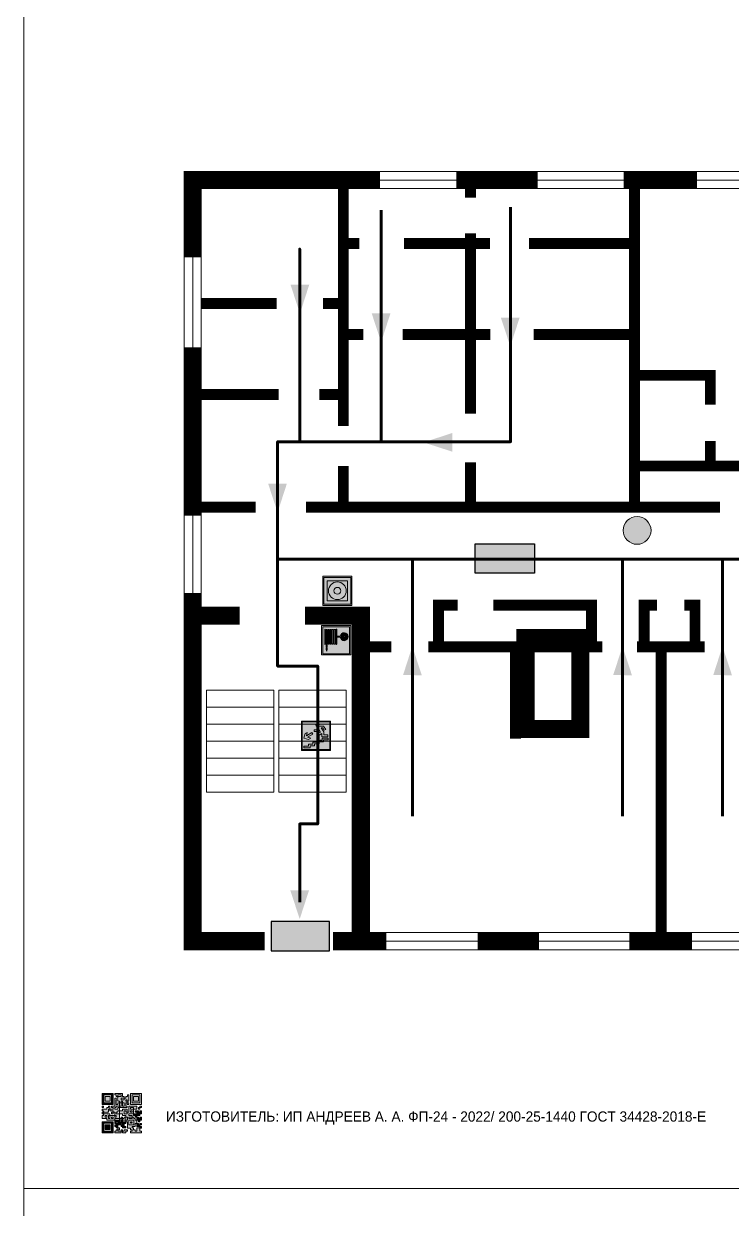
# Model space of a CAD drawing. Header units: millimetres. Extents: x 13114 to 67229, y 22859 to 38520.
# Drawn here: x 33517.1 to 33711.3, y 35153.2 to 35478.4 of the extents above; entities that cross this region are included whole.
import ezdxf

# ---------------------------------------------------------------- set-up
doc = ezdxf.new("R2010")
doc.units = ezdxf.units.MM
doc.layers.add('План_Штампы', color=7, linetype='Continuous')
doc.styles.add('обычный', font='arial.ttf')

# ---------------------------------------------------------------- blocks, each defined once
blk = doc.blocks.new('QR')
at = {"lineweight": 0}
h = blk.add_hatch(color=256, dxfattribs=at)
h.dxf.hatch_style = 1
h.paths.add_polyline_path([(9241.16, 2687.38), (9242.01, 2687.38), (9242.01, 2687.83), (9241.59, 2687.83), (9241.59, 2688.68), (9239.45, 2688.68), (9239.45, 2688.25), (9239.86, 2688.25), (9239.86, 2687.83), (9240.29, 2687.83), (9240.29, 2688.25), (9241.16, 2688.25), (9241.16, 2687.83), (9240.29, 2687.83), (9240.29, 2687.38), (9239.45, 2687.38), (9239.45, 2685.22), (9238.57, 2685.22), (9238.57, 2684.8), (9239.02, 2684.8), (9239.02, 2684.37), (9238.13, 2684.37), (9238.13, 2683.92), (9239.02, 2683.92), (9239.02, 2683.5), (9239.44, 2683.5), (9239.44, 2682.64), (9239.87, 2682.64), (9239.87, 2682.18), (9239.44, 2682.18), (9239.44, 2682.64), (9238.13, 2682.64), (9238.13, 2681.76), (9237.71, 2681.76), (9237.71, 2682.64), (9238.13, 2682.64), (9238.13, 2683.07), (9237.27, 2683.07), (9237.27, 2683.51), (9237.71, 2683.51), (9237.71, 2684.37), (9238.13, 2684.37), (9238.13, 2685.22), (9237.71, 2685.22), (9237.71, 2684.8), (9237.28, 2684.8), (9237.28, 2684.38), (9235.98, 2684.38), (9235.98, 2683.92), (9236.4, 2683.92), (9236.4, 2683.49), (9236.84, 2683.49), (9236.84, 2683.07), (9236.4, 2683.07), (9236.4, 2682.64), (9235.98, 2682.64), (9235.98, 2681.76), (9237.29, 2681.76), (9237.29, 2681.33), (9239.43, 2681.33), (9239.43, 2681.76), (9240.74, 2681.76), (9240.74, 2683.05), (9239.87, 2683.05), (9239.87, 2683.5), (9240.29, 2683.5), (9240.29, 2683.91), (9240.74, 2683.91), (9240.74, 2684.81), (9240.29, 2684.81), (9240.29, 2684.79), (9240.29, 2684.37), (9239.45, 2684.37), (9239.45, 2684.8), (9239.87, 2684.8), (9239.87, 2685.21), (9240.74, 2685.21), (9240.74, 2686.1), (9240.29, 2686.1), (9240.29, 2685.64), (9239.86, 2685.64), (9239.86, 2686.95), (9240.29, 2686.95), (9240.29, 2686.52), (9240.74, 2686.52), (9240.74, 2686.1), (9241.16, 2686.1), (9241.16, 2686.53), (9241.59, 2686.53), (9241.59, 2686.1), (9242.02, 2686.1), (9242.02, 2685.21), (9241.59, 2685.21), (9241.59, 2686.1), (9241.16, 2686.1), (9241.16, 2685.21), (9240.74, 2685.21), (9240.74, 2684.81), (9242.89, 2684.81), (9242.89, 2685.22), (9242.47, 2685.22), (9242.47, 2686.11), (9242.89, 2686.11), (9242.89, 2686.52), (9242.46, 2686.52), (9242.46, 2686.95), (9242.89, 2686.95), (9242.89, 2686.52), (9243.32, 2686.52), (9243.32, 2688.26), (9242.9, 2688.26), (9242.9, 2687.83), (9242.47, 2687.83), (9242.47, 2687.38), (9242.01, 2687.38), (9242.01, 2686.94), (9241.16, 2686.94)])
h.paths.add_polyline_path([(9239.02, 2682.18), (9239.02, 2681.76), (9238.54, 2681.76), (9238.54, 2682.18)], flags=16)
h.paths.add_polyline_path([(9237.27, 2682.65), (9237.27, 2682.19), (9236.83, 2682.19), (9236.83, 2682.65)], flags=16)
h = blk.add_hatch(color=256, dxfattribs=at)
h.dxf.hatch_style = 1
h.paths.add_polyline_path([(9238.15, 2687.83), (9236.83, 2687.83), (9236.83, 2686.52), (9238.15, 2686.52)], flags=0)
h.paths.add_polyline_path([(9239.01, 2685.65), (9239.01, 2688.68), (9235.98, 2688.68), (9235.98, 2685.65)])
h.paths.add_polyline_path([(9236.41, 2686.1), (9236.41, 2688.26), (9238.56, 2688.26), (9238.56, 2686.1)], flags=16)
h.paths.add_polyline_path([(9236.83, 2686.52), (9236.83, 2687.83), (9238.15, 2687.83), (9238.15, 2686.52)], flags=0)
h = blk.add_hatch(color=256, dxfattribs=at)
h.dxf.hatch_style = 1
h.paths.add_polyline_path([(9243.32, 2686.11), (9242.89, 2686.11), (9242.89, 2685.64), (9243.32, 2685.64)])
h.paths.add_polyline_path([(9239.02, 2683.07), (9239.02, 2683.5), (9238.56, 2683.5), (9238.56, 2683.07)])
h.paths.add_polyline_path([(9236.4, 2684.8), (9236.4, 2685.22), (9235.98, 2685.22), (9235.98, 2684.8)])
h.paths.add_polyline_path([(9236.4, 2683.07), (9236.4, 2683.49), (9235.98, 2683.49), (9235.98, 2683.07)])
h = blk.add_hatch(color=256, dxfattribs=at)
h.dxf.hatch_style = 1
h.paths.add_polyline_path([(9238.15, 2686.52), (9238.15, 2687.83), (9236.83, 2687.83), (9236.83, 2686.52)])
h.paths.add_polyline_path([(9245.91, 2686.52), (9245.91, 2687.83), (9244.59, 2687.83), (9244.59, 2686.52)], flags=0)
h.paths.add_polyline_path([(9246.77, 2685.65), (9246.77, 2688.68), (9243.74, 2688.68), (9243.74, 2685.65)])
h.paths.add_polyline_path([(9244.17, 2686.1), (9244.17, 2688.26), (9246.32, 2688.26), (9246.32, 2686.1)], flags=16)
h.paths.add_polyline_path([(9244.59, 2686.52), (9244.59, 2687.83), (9245.91, 2687.83), (9245.91, 2686.52)], flags=0)
h = blk.add_hatch(color=256, dxfattribs=at)
h.dxf.hatch_style = 1
h.paths.add_polyline_path([(9240.75, 2681.76), (9240.75, 2681.35), (9241.17, 2681.35), (9241.17, 2681.76)])
h.paths.add_polyline_path([(9241.6, 2682.18), (9241.17, 2682.18), (9241.17, 2681.76), (9241.6, 2681.76)])
h.paths.add_polyline_path([(9242.47, 2681.34), (9242.47, 2682.19), (9242.02, 2682.19), (9242.02, 2681.76), (9241.6, 2681.76), (9241.6, 2681.34)])
h.paths.add_polyline_path([(9239.87, 2678.3), (9239.44, 2678.3), (9239.44, 2677.89), (9241.17, 2677.89), (9241.17, 2678.3), (9240.28, 2678.3), (9240.28, 2678.73), (9239.87, 2678.73)])
h.paths.add_polyline_path([(9240.75, 2678.73), (9240.75, 2679.19), (9240.28, 2679.19), (9240.28, 2678.73)])
h.paths.add_polyline_path([(9241.6, 2678.73), (9241.17, 2678.73), (9241.17, 2678.3), (9241.6, 2678.3)])
h.paths.add_polyline_path([(9242.02, 2678.3), (9241.6, 2678.3), (9241.6, 2677.89), (9242.48, 2677.89), (9242.48, 2678.31), (9242.9, 2678.31), (9242.9, 2678.73), (9242.02, 2678.73)])
h.paths.add_polyline_path([(9246.36, 2684.37), (9246.36, 2684.79), (9245.93, 2684.79), (9245.93, 2684.37)])
h.paths.add_polyline_path([(9246.78, 2685.2), (9246.36, 2685.2), (9246.36, 2684.79), (9246.78, 2684.79)])
h.paths.add_polyline_path([(9245.91, 2687.83), (9244.59, 2687.83), (9244.59, 2686.52), (9245.91, 2686.52)])
h = blk.add_hatch(color=256, dxfattribs=at)
h.dxf.hatch_style = 1
h.paths.add_polyline_path([(9243.32, 2682.64), (9243.32, 2683.07), (9244.62, 2683.07), (9244.62, 2684.37), (9243.74, 2684.37), (9243.74, 2684.8), (9244.62, 2684.8), (9244.62, 2684.37), (9245.48, 2684.37), (9245.48, 2685.22), (9243.32, 2685.22), (9243.32, 2683.5), (9242.89, 2683.5), (9242.89, 2683.06), (9242.01, 2683.06), (9242.01, 2683.91), (9242.47, 2683.91), (9242.47, 2683.5), (9242.89, 2683.5), (9242.89, 2684.38), (9241.59, 2684.38), (9241.59, 2683.91), (9240.74, 2683.91), (9240.74, 2683.05), (9241.59, 2683.05), (9241.59, 2682.64), (9242.47, 2682.64), (9242.47, 2682.19), (9242.91, 2682.19), (9242.91, 2681.34), (9242.48, 2681.34), (9242.48, 2680.91), (9242.91, 2680.91), (9242.91, 2679.17), (9243.75, 2679.17), (9243.75, 2678.73), (9244.2, 2678.73), (9244.2, 2678.3), (9243.75, 2678.3), (9243.75, 2677.88), (9246.78, 2677.88), (9246.78, 2678.3), (9246.35, 2678.3), (9246.35, 2679.19), (9245.48, 2679.19), (9245.48, 2678.31), (9245.05, 2678.31), (9245.05, 2678.73), (9244.62, 2678.73), (9244.62, 2679.19), (9244.2, 2679.19), (9244.2, 2679.61), (9245.05, 2679.61), (9245.05, 2680.46), (9245.48, 2680.46), (9245.48, 2681.34), (9245.04, 2681.34), (9245.04, 2681.76), (9244.63, 2681.76), (9244.63, 2682.19), (9244.21, 2682.19), (9244.21, 2681.76), (9243.32, 2681.76), (9243.32, 2682.19), (9244.21, 2682.19), (9244.21, 2682.64)])
h.paths.add_polyline_path([(9243.75, 2683.49), (9243.75, 2683.92), (9244.21, 2683.92), (9244.21, 2683.49)], flags=16)
h.paths.add_polyline_path([(9243.32, 2681.34), (9244.63, 2681.34), (9244.63, 2680.04), (9243.32, 2680.04)], flags=16)
h.paths.add_polyline_path([(9243.76, 2680.89), (9244.18, 2680.89), (9244.18, 2680.48), (9243.76, 2680.48)], flags=0)
h = blk.add_hatch(color=256, dxfattribs=at)
h.dxf.hatch_style = 1
h.paths.add_polyline_path([(9246.36, 2683.07), (9246.78, 2683.07), (9246.78, 2683.92), (9246.36, 2683.92), (9246.36, 2683.49), (9245.92, 2683.49), (9245.92, 2683.92), (9245.06, 2683.92), (9245.06, 2683.49), (9245.48, 2683.49), (9245.48, 2683.07), (9244.62, 2683.07), (9244.62, 2682.65), (9245.05, 2682.65), (9245.05, 2682.18), (9245.48, 2682.18), (9245.48, 2682.65), (9246.36, 2682.65)])
h.paths.add_polyline_path([(9246.78, 2682.18), (9246.36, 2682.18), (9246.36, 2681.75), (9245.92, 2681.75), (9245.92, 2682.18), (9245.48, 2682.18), (9245.48, 2681.34), (9245.48, 2681.34), (9245.94, 2681.34), (9245.94, 2680.91), (9246.36, 2680.91), (9246.36, 2681.34), (9246.78, 2681.34)])
h = blk.add_hatch(color=256, dxfattribs=at)
h.dxf.hatch_style = 1
h.paths.add_polyline_path([(9235.98, 2680.9), (9235.98, 2677.86), (9239.02, 2677.86), (9239.02, 2680.9)])
h.paths.add_polyline_path([(9238.57, 2680.48), (9238.57, 2678.32), (9236.41, 2678.32), (9236.41, 2680.48)], flags=16)
h.paths.add_polyline_path([(9238.15, 2680.05), (9238.15, 2678.74), (9236.83, 2678.74), (9236.83, 2680.05)], flags=0)
h = blk.add_hatch(color=256, dxfattribs=at)
h.dxf.hatch_style = 1
h.paths.add_polyline_path([(9238.15, 2680.05), (9236.83, 2680.05), (9236.83, 2678.74), (9238.15, 2678.74)])
h = blk.add_hatch(color=256, dxfattribs=at)
h.dxf.hatch_style = 1
h.paths.add_polyline_path([(9242.02, 2680.46), (9242.48, 2680.46), (9242.48, 2680.91), (9241.58, 2680.91), (9241.58, 2681.35), (9241.17, 2681.35), (9241.17, 2680.91), (9240.75, 2680.91), (9240.75, 2681.33), (9239.43, 2681.33), (9239.43, 2680.46), (9239.86, 2680.46), (9239.86, 2680.92), (9240.3, 2680.92), (9240.3, 2680.46), (9239.86, 2680.46), (9239.86, 2680.04), (9239.44, 2680.04), (9239.44, 2679.62), (9239.86, 2679.62), (9239.86, 2679.19), (9240.29, 2679.19), (9240.29, 2680.03), (9241.18, 2680.03), (9241.18, 2680.47), (9241.6, 2680.47), (9241.6, 2680.03), (9241.18, 2680.03), (9241.18, 2679.61), (9241.6, 2679.61), (9241.6, 2679.19), (9242.47, 2679.19), (9242.47, 2679.6), (9242.02, 2679.6)])
h = blk.add_hatch(color=256, dxfattribs=at)
h.dxf.hatch_style = 1
h.paths.add_polyline_path([(9244.18, 2680.48), (9244.18, 2680.89), (9243.76, 2680.89), (9243.76, 2680.48)])
h = blk.add_hatch(color=256, dxfattribs=at)
h.dxf.hatch_style = 1
h.paths.add_polyline_path([(9245.93, 2680.04), (9245.93, 2680.46), (9245.48, 2680.46), (9245.48, 2679.62), (9246.35, 2679.62), (9246.35, 2680.04)])
h.paths.add_polyline_path([(9246.78, 2680.04), (9246.78, 2680.46), (9246.35, 2680.46), (9246.35, 2680.04)])
h.paths.add_polyline_path([(9246.78, 2679.18), (9246.78, 2679.62), (9246.35, 2679.62), (9246.35, 2679.18)])
for points in [[(9237.71, 2685.22), (9238.13, 2685.22), (9238.13, 2684.37), (9237.71, 2684.37), (9237.71, 2683.51), (9237.27, 2683.51), (9237.27, 2683.07), (9238.13, 2683.07), (9238.13, 2682.64), (9237.71, 2682.64), (9237.71, 2681.76), (9238.13, 2681.76), (9238.13, 2682.64), (9239.44, 2682.64), (9239.44, 2683.5), (9239.02, 2683.5), (9239.02, 2683.07), (9238.56, 2683.07), (9238.56, 2683.5), (9239.02, 2683.5), (9239.02, 2683.92), (9238.13, 2683.92), (9238.13, 2684.37), (9239.02, 2684.37), (9239.02, 2684.8), (9238.57, 2684.8), (9238.57, 2685.22), (9239.45, 2685.22), (9239.45, 2687.38), (9240.29, 2687.38), (9240.29, 2687.83), (9239.86, 2687.83), (9239.86, 2688.25), (9239.45, 2688.25), (9239.45, 2688.68), (9241.59, 2688.68), (9241.59, 2687.83), (9242.01, 2687.83), (9242.01, 2687.38), (9242.47, 2687.38), (9242.47, 2687.83), (9242.9, 2687.83), (9242.9, 2688.26), (9243.32, 2688.26), (9243.32, 2686.52), (9242.89, 2686.52), (9242.89, 2686.11), (9243.32, 2686.11), (9243.32, 2685.64), (9242.89, 2685.64), (9242.89, 2686.11), (9242.47, 2686.11), (9242.47, 2685.22), (9242.89, 2685.22), (9242.89, 2684.81), (9240.74, 2684.81), (9240.74, 2683.91), (9241.59, 2683.91), (9241.59, 2684.38), (9242.89, 2684.38), (9242.89, 2683.5), (9242.47, 2683.5), (9242.47, 2683.91), (9242.01, 2683.91), (9242.01, 2683.06), (9242.89, 2683.06), (9242.89, 2683.5), (9243.32, 2683.5), (9243.32, 2685.22), (9245.48, 2685.22), (9245.48, 2684.37), (9244.62, 2684.37), (9244.62, 2683.07), (9245.48, 2683.07), (9245.48, 2683.49), (9245.06, 2683.49), (9245.06, 2683.92), (9245.92, 2683.92), (9245.92, 2683.49), (9246.36, 2683.49), (9246.36, 2683.92), (9246.78, 2683.92), (9246.78, 2683.07), (9246.36, 2683.07), (9246.36, 2682.65), (9245.48, 2682.65), (9245.48, 2682.18), (9245.92, 2682.18), (9245.92, 2681.75), (9246.36, 2681.75), (9246.36, 2682.18), (9246.78, 2682.18), (9246.78, 2681.34), (9246.36, 2681.34), (9246.36, 2680.91), (9245.94, 2680.91), (9245.94, 2681.34), (9245.48, 2681.34), (9245.48, 2680.46), (9245.93, 2680.46), (9245.93, 2680.04), (9246.35, 2680.04), (9246.35, 2680.46), (9246.78, 2680.46), (9246.78, 2680.04), (9246.78, 2680.04), (9246.35, 2680.04), (9246.35, 2679.62), (9246.78, 2679.62), (9246.78, 2679.18), (9246.35, 2679.18), (9246.35, 2678.3), (9246.78, 2678.3), (9246.78, 2677.88), (9243.75, 2677.88), (9243.75, 2678.3), (9244.2, 2678.3), (9244.2, 2678.73), (9243.75, 2678.73), (9243.75, 2679.17), (9242.91, 2679.17), (9242.91, 2680.91), (9242.48, 2680.91), (9242.48, 2680.46), (9242.02, 2680.46), (9242.02, 2679.6), (9242.47, 2679.6), (9242.47, 2679.19), (9241.6, 2679.19), (9241.6, 2679.61), (9241.18, 2679.61), (9241.18, 2680.03), (9240.29, 2680.03), (9240.29, 2679.19), (9240.75, 2679.19), (9240.75, 2678.73), (9240.28, 2678.73), (9240.28, 2678.3), (9241.17, 2678.3), (9241.17, 2678.73), (9241.6, 2678.73), (9241.6, 2678.3), (9242.02, 2678.3), (9242.02, 2678.73), (9242.9, 2678.73), (9242.9, 2678.31), (9242.48, 2678.31), (9242.48, 2677.89), (9241.6, 2677.89), (9241.6, 2678.3), (9241.17, 2678.3), (9241.17, 2677.89), (9239.44, 2677.89), (9239.44, 2678.3), (9239.87, 2678.3), (9239.87, 2678.73), (9240.28, 2678.73), (9240.28, 2679.19), (9240.29, 2679.19), (9239.86, 2679.19), (9239.86, 2679.62), (9239.44, 2679.62), (9239.44, 2680.04), (9239.86, 2680.04), (9239.86, 2680.46), (9239.43, 2680.46), (9239.43, 2681.33), (9237.29, 2681.33), (9237.29, 2681.76), (9235.98, 2681.76), (9235.98, 2682.64), (9236.4, 2682.64), (9236.4, 2683.07), (9235.98, 2683.07), (9235.98, 2683.49), (9236.4, 2683.49), (9236.4, 2683.92), (9235.98, 2683.92), (9235.98, 2684.38), (9237.28, 2684.38), (9237.28, 2684.8), (9237.71, 2684.8), (9237.71, 2685.22), (9237.92, 2685.22)], [(9240.74, 2686.1), (9240.74, 2686.52), (9240.29, 2686.52), (9240.29, 2686.95), (9239.86, 2686.95), (9239.86, 2685.64), (9240.29, 2685.64), (9240.29, 2686.1), (9240.74, 2686.1), (9240.74, 2686.52)], [(9240.74, 2683.05), (9240.74, 2681.76), (9239.43, 2681.76), (9239.43, 2681.33), (9240.75, 2681.33), (9240.75, 2681.35), (9240.75, 2680.91), (9241.17, 2680.91), (9241.17, 2681.35), (9241.58, 2681.35), (9241.58, 2680.91), (9242.48, 2680.91), (9242.48, 2681.34), (9242.91, 2681.34), (9242.91, 2682.19), (9242.47, 2682.19), (9242.47, 2682.64), (9241.59, 2682.64), (9241.59, 2683.05), (9240.74, 2683.05)], [(9240.74, 2685.21), (9239.87, 2685.21), (9239.87, 2684.8), (9239.45, 2684.8), (9239.45, 2684.37), (9240.29, 2684.37), (9240.29, 2684.79), (9240.29, 2684.81), (9240.74, 2684.81), (9240.74, 2685.21), (9239.87, 2685.21)], [(9240.74, 2683.91), (9240.29, 2683.91), (9240.29, 2683.5), (9239.87, 2683.5), (9239.87, 2683.05), (9240.74, 2683.05), (9240.74, 2683.91)], [(9244.62, 2683.07), (9243.32, 2683.07), (9243.32, 2682.64), (9244.21, 2682.64), (9244.21, 2682.19), (9243.32, 2682.19), (9243.32, 2681.76), (9244.21, 2681.76), (9244.21, 2682.19), (9244.63, 2682.19), (9244.63, 2681.76), (9245.04, 2681.76), (9245.04, 2681.34), (9245.48, 2681.34)], [(9244.62, 2684.37), (9244.62, 2684.8), (9243.74, 2684.8), (9243.74, 2684.37), (9244.62, 2684.37)], [(9245.48, 2682.18), (9245.05, 2682.18), (9245.05, 2682.65), (9244.62, 2682.65), (9244.62, 2683.07)], [(9239.86, 2680.46), (9239.86, 2680.92), (9240.3, 2680.92), (9240.3, 2680.46), (9239.86, 2680.46)], [(9241.6, 2681.76), (9242.02, 2681.76), (9242.02, 2682.19), (9242.47, 2682.19), (9242.47, 2681.34), (9241.6, 2681.34), (9241.6, 2681.76)], [(9245.48, 2680.46), (9245.05, 2680.46), (9245.05, 2679.61), (9244.2, 2679.61), (9244.2, 2679.19), (9244.62, 2679.19), (9244.62, 2678.73), (9245.05, 2678.73), (9245.05, 2678.31), (9245.48, 2678.31), (9245.48, 2679.19), (9246.35, 2679.19), (9246.35, 2679.07)], [(9245.48, 2682.18), (9245.48, 2681.34)], [(9246.35, 2679.62), (9245.48, 2679.62), (9245.48, 2680.46)], [(9245.48, 2680.46), (9245.48, 2679.62), (9246.35, 2679.62), (9246.35, 2680.04), (9245.93, 2680.04), (9245.93, 2680.46), (9245.48, 2680.46), (9245.48, 2679.62)], [(9246.35, 2679.62), (9246.35, 2679.18)]]:
    blk.add_lwpolyline(points, dxfattribs=at)
for points in [[(9235.98, 2685.65), (9239.01, 2685.65), (9239.01, 2688.68), (9235.98, 2688.68)], [(9236.41, 2688.26), (9238.56, 2688.26), (9238.56, 2686.1), (9236.41, 2686.1)], [(9236.83, 2687.83), (9238.15, 2687.83), (9238.15, 2686.52), (9236.83, 2686.52)], [(9240.29, 2687.83), (9241.16, 2687.83), (9241.16, 2688.25), (9240.29, 2688.25)], [(9240.29, 2688.25), (9241.16, 2688.25), (9241.16, 2687.83), (9240.29, 2687.83)], [(9241.16, 2686.1), (9240.74, 2686.1), (9240.74, 2685.21), (9241.16, 2685.21)], [(9242.01, 2687.38), (9241.16, 2687.38), (9241.16, 2686.94), (9242.01, 2686.94)], [(9241.16, 2687.38), (9242.01, 2687.38), (9242.01, 2686.94), (9241.16, 2686.94)], [(9241.16, 2686.53), (9241.59, 2686.53), (9241.59, 2686.1), (9241.16, 2686.1)], [(9241.59, 2686.1), (9242.02, 2686.1), (9242.02, 2685.21), (9241.59, 2685.21)], [(9242.89, 2686.52), (9242.46, 2686.52), (9242.46, 2686.95), (9242.89, 2686.95)], [(9243.74, 2685.65), (9246.77, 2685.65), (9246.77, 2688.68), (9243.74, 2688.68)], [(9244.17, 2688.26), (9246.32, 2688.26), (9246.32, 2686.1), (9244.17, 2686.1)], [(9244.59, 2687.83), (9245.91, 2687.83), (9245.91, 2686.52), (9244.59, 2686.52)], [(9235.98, 2684.8), (9236.4, 2684.8), (9236.4, 2685.22), (9235.98, 2685.22)], [(9236.4, 2683.07), (9236.84, 2683.07), (9236.84, 2683.49), (9236.4, 2683.49)], [(9243.75, 2683.92), (9244.21, 2683.92), (9244.21, 2683.49), (9243.75, 2683.49)], [(9245.93, 2684.79), (9246.36, 2684.79), (9246.36, 2684.37), (9245.93, 2684.37)], [(9246.36, 2685.2), (9246.78, 2685.2), (9246.78, 2684.79), (9246.36, 2684.79)], [(9235.98, 2677.86), (9239.02, 2677.86), (9239.02, 2680.9), (9235.98, 2680.9)], [(9236.41, 2680.48), (9238.57, 2680.48), (9238.57, 2678.32), (9236.41, 2678.32)], [(9236.83, 2682.19), (9237.27, 2682.19), (9237.27, 2682.65), (9236.83, 2682.65)], [(9236.83, 2680.05), (9238.15, 2680.05), (9238.15, 2678.74), (9236.83, 2678.74)], [(9238.54, 2682.18), (9239.02, 2682.18), (9239.02, 2681.76), (9238.54, 2681.76)], [(9239.44, 2682.64), (9239.87, 2682.64), (9239.87, 2682.18), (9239.44, 2682.18)], [(9240.75, 2681.76), (9241.17, 2681.76), (9241.17, 2681.35), (9240.75, 2681.35)], [(9241.17, 2682.18), (9241.6, 2682.18), (9241.6, 2681.76), (9241.17, 2681.76)], [(9241.18, 2680.03), (9241.6, 2680.03), (9241.6, 2680.47), (9241.18, 2680.47)], [(9243.32, 2680.04), (9244.63, 2680.04), (9244.63, 2681.34), (9243.32, 2681.34)], [(9243.76, 2680.89), (9244.18, 2680.89), (9244.18, 2680.48), (9243.76, 2680.48)]]:
    blk.add_lwpolyline(points, close=True, dxfattribs=at)
blk = doc.blocks.new('A$C7B4425F7')
at = {"true_color": 0xffffff}
blk.add_hatch(color=7, dxfattribs=at).paths.add_polyline_path([(0, 0), (-16, 0), (-16, -8), (0, -8)])
h = blk.add_hatch(color=126)
h.paths.add_polyline_path([(-0.2, -0.2), (-15.8, -0.2), (-15.8, -7.8), (-0.2, -7.8)])
h.paths.add_polyline_path([(-11.76, -2.03), (-11.76, -3.66), (-11.17, -3.66, -0.568275), (-11.17, -6.18), (-12.58, -6.18), (-12.58, -2.03)], flags=16)
h.paths.add_polyline_path([(-13.33, -4.12, -0.495768), (-13.59, -6.18), (-15.03, -6.18), (-15.03, -2.03), (-13.59, -2.03, -0.487973)], flags=16)
h.paths.add_polyline_path([(-10.25, -2.03), (-9.48, -2.03), (-9.48, -6.18), (-10.25, -6.18)], flags=16)
h.paths.add_polyline_path([(-13.84, -3.69), (-14.24, -3.69), (-14.24, -3.03), (-13.9, -3.03, -0.692621)], flags=0)
h.paths.add_polyline_path([(-9.15, -2.03), (-8.4, -2.03), (-8.04, -3.07), (-7.68, -2.03), (-6.93, -2.03), (-7.64, -4.1), (-6.93, -6.18), (-7.68, -6.18), (-8.04, -5.14), (-8.4, -6.18), (-9.15, -6.18), (-8.44, -4.1)], flags=16)
h.paths.add_polyline_path([(-11.76, -4.46), (-11.42, -4.46, -0.692621), (-11.36, -5.12), (-11.76, -5.12)], flags=0)
h.paths.add_polyline_path([(-13.9, -5.2), (-14.24, -5.2), (-14.24, -4.55), (-13.84, -4.55, -0.708038)], flags=0)
edge = h.paths.add_edge_path(flags=16)
edge.add_ellipse((-5.51, -4.08), major_axis=(0, 2.05), ratio=0.586184, start_angle=0, end_angle=360)
edge = h.paths.add_edge_path(flags=0)
edge.add_ellipse((-5.51, -4.08), major_axis=(0, 1.14), ratio=0.454828, start_angle=0, end_angle=360)
h.paths.add_polyline_path([(-4.13, -4.96, 0.377264), (-3.48, -4.52, 0.0555), (-3.16, -2.03), (-1.66, -2.03), (-1.66, -4.96), (-0.96, -4.96), (-0.96, -7.01), (-1.75, -7.01), (-1.75, -6.18), (-3.3, -6.18), (-3.3, -7.02), (-4.13, -7.02)], flags=16)
h.paths.add_polyline_path([(-2.73, -2.91), (-2.28, -2.91), (-2.28, -4.96), (-3.05, -4.96, 0.079136)], flags=0)
at = {"color": 126}
blk.add_lwpolyline([(-16, -8), (0, -8), (0, 0), (-16, 0)], close=True, dxfattribs=at)
blk = doc.blocks.new('A$C32E8229D')
at = {"true_color": 0xffffff}
blk.add_hatch(color=7, dxfattribs=at).paths.add_polyline_path([(0, 0), (0, -8), (16, -8), (16, 0)])
h = blk.add_hatch(color=126)
h.paths.add_polyline_path([(0.2, -0.2), (15.8, -0.2), (15.8, -7.8), (0.2, -7.8)])
h.paths.add_polyline_path([(13.49, -2.05), (12.08, -2.05), (11.37, -2.63, 0.162397), (11.29, -2.84), (11.29, -3.63), (10.35, -3.63), (10.35, -4.05), (11.68, -4.05), (11.68, -3.48), (12.26, -4.28), (11.29, -5.1), (11.29, -6.78), (11.85, -6.78), (11.85, -5.44), (12.8, -4.64), (12.8, -5.94), (14.46, -5.94), (14.46, -5.39), (13.45, -5.39), (13.45, -3.97), (12.46, -2.59), (13.15, -2.59), (13.69, -3.34), (14.18, -3)], flags=16)
h.paths.add_polyline_path([(10.74, -1.82, 1), (11.8, -1.82, 1)], flags=16)
h.paths.add_polyline_path([(9.39, -3.59), (5.99, -3.59), (6.56, -3.03), (5.91, -3.03), (5.1, -3.83), (5.91, -4.64), (6.56, -4.64), (5.99, -4.09), (9.39, -4.09)], flags=16)
h.paths.add_polyline_path([(4.29, -1.08), (1.72, -1.08), (1.72, -6.6), (4.29, -6.6)], flags=16)
at = {"color": 126}
blk.add_lwpolyline([(16, -8), (0, -8), (0, 0), (16, 0)], close=True, dxfattribs=at)
blk = doc.blocks.new('A$C54414219')
at = {"true_color": 0xffffff}
h = blk.add_hatch(color=7, dxfattribs=at)
h.paths.add_polyline_path([(2.39, -9.45), (2.39, -18.3), (11.23, -18.3), (11.23, -9.45)], flags=0)
h.paths.add_polyline_path([(10.71, -13.87, -1), (2.92, -13.87, -1)], flags=0)
h.paths.add_polyline_path([(8.3, -13.87, -1), (5.33, -13.87, -1)], flags=0)
h.paths.add_polyline_path([(0.41, -7.47), (0.41, -20.27), (13.21, -20.27), (13.21, -7.47)])
h.paths.add_polyline_path([(0.92, -19.77), (12.71, -19.77), (12.71, -7.98), (0.92, -7.98)], flags=16)
h.paths.add_polyline_path([(11.23, -9.45), (11.23, -18.3), (2.39, -18.3), (2.39, -9.45)], flags=0)
at = {"lineweight": 5}
h = blk.add_hatch(color=242, dxfattribs=at)
h.paths.add_polyline_path([(12.71, -7.98), (0.92, -7.98), (0.92, -19.77), (12.71, -19.77)])
h.paths.add_polyline_path([(11.23, -18.3), (2.39, -18.3), (2.39, -9.45), (11.23, -9.45)], flags=16)
h.paths.add_polyline_path([(10.71, -13.87, -1), (2.92, -13.87, -1)], flags=0)
h.paths.add_polyline_path([(8.3, -13.87, -1), (5.33, -13.87, -1)], flags=0)
at = {"true_color": 0xffffff}
h = blk.add_hatch(color=7, dxfattribs=at)
h.paths.add_polyline_path([(2.39, -9.45), (2.39, -18.3), (11.23, -18.3), (11.23, -9.45)])
h.paths.add_polyline_path([(10.71, -13.87, -1), (2.92, -13.87, -1)], flags=16)
h.paths.add_polyline_path([(8.3, -13.87, -1), (5.33, -13.87, -1)], flags=0)
at = {"lineweight": 5}
h = blk.add_hatch(color=242, dxfattribs=at)
h.paths.add_polyline_path([(2.92, -13.87, 1), (10.71, -13.87, 1)])
h.paths.add_polyline_path([(8.3, -13.87, -1), (5.33, -13.87, -1)], flags=16)
at = {"color": 242, "lineweight": 5}
for p, q in [((0.41, -20.27), (0.41, -7.47)), ((0.41, -7.47), (13.21, -7.47)), ((0.41, -7.47), (13.21, -7.47)), ((13.21, -20.27), (13.21, -7.47)), ((0.41, -20.27), (13.21, -20.27))]:
    blk.add_line(p, q, dxfattribs=at)
for points in [[(0.92, -7.98), (12.71, -7.98), (12.71, -19.77), (0.92, -19.77)], [(2.39, -9.45), (11.23, -9.45), (11.23, -18.3), (2.39, -18.3)]]:
    blk.add_lwpolyline(points, close=True, dxfattribs=at)
for radius in [3.89, 1.49]:
    blk.add_circle((6.81, -13.87), radius, dxfattribs=at)
blk = doc.blocks.new('A$C37112FD5')
at = {"true_color": 0xf5f5ff}
h = blk.add_hatch(color=7, dxfattribs=at)
h.dxf.hatch_style = 1
h.paths.add_polyline_path([(12.8, -7.4), (0, -7.4), (0, -20.2), (12.8, -20.2)])
h.paths.add_polyline_path([(12.29, -7.91), (12.29, -19.69), (0.51, -19.69), (0.51, -7.91)], flags=16)
h.paths.add_polyline_path([(4.98, -9.04, -0.42597), (5.17, -9.22), (5.17, -12.25), (5.17, -15.29, -0.432244), (4.98, -15.47), (4.83, -15.47, -0.42597), (4.64, -15.29), (4.64, -12.25), (4.64, -9.22, -0.432244), (4.83, -9.04)], flags=0)
h.paths.add_polyline_path([(4.28, -9.22), (4.28, -12.25), (4.28, -15.29, -0.432244), (4.09, -15.47), (3.94, -15.47, -0.42597), (3.75, -15.29), (3.75, -12.25), (3.75, -9.22, -0.432244), (3.94, -9.04), (4.09, -9.04, -0.42597)], flags=0)
h.paths.add_polyline_path([(5.72, -9.04), (5.87, -9.04, -0.42597), (6.06, -9.22), (6.06, -12.25), (6.06, -15.29, -0.432244), (5.87, -15.47), (5.72, -15.47, -0.42597), (5.53, -15.29), (5.53, -12.25), (5.53, -9.22, -0.432244)], flags=0)
h.paths.add_polyline_path([(6.42, -8.9), (6.5, -8.9, -0.42597), (6.69, -9.08), (6.69, -12.03), (8.21, -12.03, -15.824349), (8.21, -12.47), (6.69, -12.47), (6.69, -15.42, -0.432244), (6.5, -15.6), (6.42, -15.6)], flags=0)
h.paths.add_polyline_path([(3.39, -9.22), (3.39, -12.25), (3.39, -15.29, -0.432244), (3.2, -15.47), (3.05, -15.47, -0.42597), (2.85, -15.29), (2.85, -12.25), (2.85, -9.22, -0.432244), (3.05, -9.04), (3.2, -9.04, -0.42597)], flags=0)
h.paths.add_polyline_path([(2.5, -9.22), (2.5, -16.71), (1.96, -16.71), (1.96, -9.22, -0.432244), (2.15, -9.04), (2.31, -9.04, -0.42597)], flags=0)
h.paths.add_polyline_path([(1.61, -8.9), (1.61, -15.6), (1.57, -15.6, -0.42597), (1.37, -15.42), (1.37, -12.03), (1.37, -9.09, -0.432244), (1.57, -8.9)], flags=0)
h.paths.add_polyline_path([(9.76, -10.81), (9.76, -12.03), (8.49, -12.03, -0.336371)], flags=0)
h.paths.add_polyline_path([(8.49, -12.47), (9.76, -12.47), (9.76, -13.7, -0.336371)], flags=0)
h.paths.add_polyline_path([(10.11, -10.81, -0.336371), (11.38, -12.03), (10.11, -12.03)], flags=0)
h.paths.add_polyline_path([(10.11, -12.47), (11.38, -12.47, -0.336371), (10.11, -13.7)], flags=0)
h.paths.add_polyline_path([(2.5, -16.84), (2.5, -17.05), (1.97, -17.05), (1.97, -16.84)], flags=0)
h.paths.add_polyline_path([(2.5, -17.24, -0.033778), (2.24, -18.6, -0.033778), (1.97, -17.24)], flags=0)
h = blk.add_hatch(color=242)
h.dxf.hatch_style = 1
h.paths.add_polyline_path([(12.29, -7.91), (0.51, -7.91), (0.51, -19.69), (12.29, -19.69)])
h.paths.add_polyline_path([(6.42, -15.6), (6.42, -8.9), (6.5, -8.9, -0.42597), (6.69, -9.08), (6.69, -12.03), (8.21, -12.03, -15.824349), (8.21, -12.47), (6.69, -12.47), (6.69, -15.42, -0.432244), (6.5, -15.6)], flags=16)
h.paths.add_polyline_path([(5.87, -15.47), (5.72, -15.47, -0.42597), (5.53, -15.29), (5.53, -12.25), (5.53, -9.22, -0.432244), (5.72, -9.04), (5.87, -9.04, -0.42597), (6.06, -9.22), (6.06, -12.25), (6.06, -15.29, -0.432244)], flags=16)
h.paths.add_polyline_path([(4.98, -15.47), (4.83, -15.47, -0.42597), (4.64, -15.29), (4.64, -12.25), (4.64, -9.22, -0.432244), (4.83, -9.04), (4.98, -9.04, -0.42597), (5.17, -9.22), (5.17, -12.25), (5.17, -15.29, -0.432244)], flags=16)
h.paths.add_polyline_path([(4.09, -15.47), (3.94, -15.47, -0.42597), (3.75, -15.29), (3.75, -12.25), (3.75, -9.22, -0.432244), (3.94, -9.04), (4.09, -9.04, -0.42597), (4.28, -9.22), (4.28, -12.25), (4.28, -15.29, -0.432244)], flags=16)
h.paths.add_polyline_path([(3.2, -15.47), (3.05, -15.47, -0.42597), (2.85, -15.29), (2.85, -12.25), (2.85, -9.22, -0.432244), (3.05, -9.04), (3.2, -9.04, -0.42597), (3.39, -9.22), (3.39, -12.25), (3.39, -15.29, -0.432244)], flags=16)
h.paths.add_polyline_path([(2.5, -17.05), (1.97, -17.05), (1.97, -16.84), (2.5, -16.84)], flags=16)
h.paths.add_polyline_path([(2.5, -17.24, -0.033778), (2.24, -18.6, -0.033778), (1.97, -17.24)], flags=16)
h.paths.add_polyline_path([(2.5, -16.71), (1.96, -16.71), (1.96, -9.22, -0.432244), (2.15, -9.04), (2.31, -9.04, -0.42597), (2.5, -9.22)], flags=16)
h.paths.add_polyline_path([(1.61, -15.6), (1.57, -15.6, -0.42597), (1.37, -15.42), (1.37, -12.03), (1.37, -9.09, -0.432244), (1.57, -8.9), (1.61, -8.9)], flags=16)
h.paths.add_polyline_path([(8.49, -12.47), (9.76, -12.47), (9.76, -13.7, -0.336371)], flags=0)
h.paths.add_polyline_path([(10.11, -13.7), (10.11, -12.47), (11.38, -12.47, -0.336371)], flags=0)
h.paths.add_polyline_path([(8.49, -12.03, -0.336371), (9.76, -10.81), (9.76, -12.03)], flags=0)
h.paths.add_polyline_path([(10.11, -12.03), (10.11, -10.81, -0.336371), (11.38, -12.03)], flags=0)
h = blk.add_hatch(color=7, dxfattribs=at)
h.dxf.hatch_style = 1
h.paths.add_polyline_path([(1.61, -8.9), (1.57, -8.9, 0.432244), (1.37, -9.09), (1.37, -12.03), (1.37, -15.42, 0.42597), (1.57, -15.6), (1.61, -15.6)])
h.paths.add_polyline_path([(2.5, -9.22, 0.42597), (2.31, -9.04), (2.15, -9.04, 0.432244), (1.96, -9.22), (1.96, -16.71), (2.5, -16.71)])
h.paths.add_polyline_path([(2.5, -16.84), (1.97, -16.84), (1.97, -17.05), (2.5, -17.05)])
h.paths.add_polyline_path([(2.5, -17.24), (1.97, -17.24, 0.033778), (2.24, -18.6, 0.033778)])
h.paths.add_polyline_path([(3.39, -12.25), (3.39, -9.22, 0.42597), (3.2, -9.04), (3.05, -9.04, 0.432244), (2.85, -9.22), (2.85, -12.25), (2.85, -15.29, 0.42597), (3.05, -15.47), (3.2, -15.47, 0.432244), (3.39, -15.29)])
h.paths.add_polyline_path([(4.28, -12.25), (4.28, -9.22, 0.42597), (4.09, -9.04), (3.94, -9.04, 0.432244), (3.75, -9.22), (3.75, -12.25), (3.75, -15.29, 0.42597), (3.94, -15.47), (4.09, -15.47, 0.432244), (4.28, -15.29)])
h.paths.add_polyline_path([(5.17, -12.25), (5.17, -9.22, 0.42597), (4.98, -9.04), (4.83, -9.04, 0.432244), (4.64, -9.22), (4.64, -12.25), (4.64, -15.29, 0.42597), (4.83, -15.47), (4.98, -15.47, 0.432244), (5.17, -15.29)])
h.paths.add_polyline_path([(6.06, -12.25), (6.06, -9.22, 0.42597), (5.87, -9.04), (5.72, -9.04, 0.432244), (5.53, -9.22), (5.53, -12.25), (5.53, -15.29, 0.42597), (5.72, -15.47), (5.87, -15.47, 0.432244), (6.06, -15.29)])
h.paths.add_polyline_path([(6.69, -12.47), (8.21, -12.47, 15.824349), (8.21, -12.03), (6.69, -12.03), (6.69, -9.08, 0.42597), (6.5, -8.9), (6.42, -8.9), (6.42, -15.6), (6.5, -15.6, 0.432244), (6.69, -15.42)])
h.paths.add_polyline_path([(8.49, -12.47), (9.76, -12.47), (9.76, -13.7, -0.336371)], flags=16)
h.paths.add_polyline_path([(8.49, -12.03, -0.336371), (9.76, -10.81), (9.76, -12.03)], flags=16)
h.paths.add_polyline_path([(10.11, -12.47), (11.38, -12.47, -0.336371), (10.11, -13.7)], flags=16)
h.paths.add_polyline_path([(10.11, -12.03), (10.11, -10.81, -0.336371), (11.38, -12.03)], flags=16)
h = blk.add_hatch(color=242)
h.dxf.hatch_style = 1
h.paths.add_polyline_path([(9.76, -10.81, 0.336371), (8.49, -12.03), (9.76, -12.03)])
h.paths.add_polyline_path([(10.11, -10.81), (10.11, -12.03), (11.38, -12.03, 0.336371)])
h.paths.add_polyline_path([(11.38, -12.47), (10.11, -12.47), (10.11, -13.7, 0.336371)])
h.paths.add_polyline_path([(9.76, -12.47), (8.49, -12.47, 0.336371), (9.76, -13.7)])
at = {"color": 242, "lineweight": 5}
for p, q in [((0, -20.2), (0, -7.4)), ((0, -7.4), (12.8, -7.4)), ((1.37, -12.03), (1.37, -9.08)), ((1.57, -8.9), (1.61, -8.9)), ((1.61, -8.9), (1.61, -15.6)), ((1.96, -16.71), (1.96, -9.22)), ((2.15, -9.04), (2.31, -9.04)), ((2.5, -16.71), (2.5, -9.22)), ((2.85, -12.25), (2.85, -9.22)), ((3.05, -9.04), (3.2, -9.04)), ((3.39, -12.25), (3.39, -9.22)), ((3.75, -12.25), (3.75, -9.22)), ((3.94, -9.04), (4.09, -9.04)), ((4.28, -12.25), (4.28, -9.22)), ((4.64, -12.25), (4.64, -9.22)), ((4.83, -9.04), (4.98, -9.04)), ((5.17, -12.25), (5.17, -9.22)), ((5.53, -12.25), (5.53, -9.22)), ((5.72, -9.04), (5.87, -9.04)), ((6.06, -12.25), (6.06, -9.22)), ((6.42, -8.9), (6.42, -15.6)), ((6.5, -8.9), (6.42, -8.9)), ((6.69, -12.03), (6.69, -9.08)), ((12.8, -20.2), (12.8, -7.4)), ((1.37, -12.03), (1.37, -15.42)), ((1.57, -15.6), (1.61, -15.6)), ((2.85, -12.25), (2.85, -15.29)), ((3.05, -15.47), (3.2, -15.47)), ((3.39, -12.25), (3.39, -15.29)), ((3.75, -12.25), (3.75, -15.29)), ((3.94, -15.47), (4.09, -15.47)), ((4.28, -12.25), (4.28, -15.29)), ((4.64, -12.25), (4.64, -15.29)), ((4.83, -15.47), (4.98, -15.47)), ((5.17, -12.25), (5.17, -15.29)), ((5.53, -12.25), (5.53, -15.29)), ((5.72, -15.47), (5.87, -15.47)), ((6.06, -12.25), (6.06, -15.29)), ((6.42, -15.6), (6.5, -15.6)), ((8.21, -12.03), (6.69, -12.03)), ((8.21, -12.47), (6.69, -12.47)), ((6.69, -12.47), (6.69, -15.42)), ((9.76, -12.03), (8.49, -12.03)), ((9.76, -12.47), (8.49, -12.47)), ((9.76, -10.81), (9.76, -12.03)), ((9.76, -12.47), (9.76, -13.7)), ((10.11, -10.81), (10.11, -12.03)), ((11.38, -12.03), (10.11, -12.03)), ((11.38, -12.47), (10.11, -12.47)), ((10.11, -12.47), (10.11, -13.7)), ((0, -20.2), (12.8, -20.2)), ((1.96, -16.71), (2.5, -16.71)), ((1.97, -16.84), (2.5, -16.84)), ((1.97, -17.05), (1.97, -16.84)), ((2.5, -17.05), (1.97, -17.05)), ((1.97, -17.24), (2.5, -17.24)), ((2.5, -16.84), (2.5, -17.05))]:
    blk.add_line(p, q, dxfattribs=at)
blk.add_lwpolyline([(0.51, -7.91), (12.29, -7.91), (12.29, -19.69), (0.51, -19.69)], close=True, dxfattribs=at)
for centre, radius, start, end in [((1.56, -9.09), 0.182, 87.1027, 180.6071), ((2.15, -9.22), 0.182, 87.1027, 180.6071), ((2.32, -9.22), 0.182, 359.3929, 92.8973), ((3.04, -9.22), 0.182, 87.1027, 180.6071), ((3.21, -9.22), 0.182, 359.3929, 92.8973), ((3.93, -9.22), 0.182, 87.1027, 180.6071), ((4.1, -9.22), 0.182, 359.3929, 92.8973), ((4.82, -9.22), 0.182, 87.1027, 180.6071), ((4.99, -9.22), 0.182, 359.3929, 92.8973), ((5.71, -9.22), 0.182, 87.1027, 180.6071), ((5.88, -9.22), 0.182, 359.3929, 92.8973), ((6.51, -9.09), 0.182, 359.3929, 92.8973), ((1.56, -15.42), 0.182, 179.3929, 272.8973), ((3.04, -15.29), 0.182, 179.3929, 272.8973), ((3.21, -15.29), 0.182, 267.1027, 0.6071), ((3.93, -15.29), 0.182, 179.3929, 272.8973), ((4.1, -15.29), 0.182, 267.1027, 0.6071), ((4.82, -15.29), 0.182, 179.3929, 272.8973), ((4.99, -15.29), 0.182, 267.1027, 0.6071), ((5.71, -15.29), 0.182, 179.3929, 272.8973), ((5.88, -15.29), 0.182, 267.1027, 0.6071), ((6.51, -15.42), 0.182, 267.1027, 0.6071), ((9.93, -12.25), 1.74, 187.2319, 172.7681), ((9.93, -12.25), 1.46, 96.9927, 171.3585), ((9.93, -12.25), 1.46, 188.6415, 263.0073), ((9.93, -12.25), 1.46, 8.6415, 83.0073), ((9.93, -12.25), 1.46, 276.9927, 351.3585), ((12.17, -15.98), 10.27, 187.041, 194.7793), ((-7.7, -15.98), 10.27, 345.2207, 352.959)]:
    blk.add_arc(centre, radius, start, end, dxfattribs=at)
blk = doc.blocks.new('A$C7B8C2D5B')
at = {"lineweight": 0}
h = blk.add_hatch(color=5, dxfattribs=at)
h.dxf.hatch_style = 1
h.paths.add_polyline_path([(1.4, -3.02, 1), (-2.11, -3.02, 1)])
at = {"color": 5, "lineweight": 0}
blk.add_circle((-0.36, -3.02), 1.75, dxfattribs=at)
blk = doc.blocks.new('вниз 3')
at = {"lineweight": 0, "true_color": 0xffffff}
h = blk.add_hatch(color=7, dxfattribs=at)
h.dxf.hatch_style = 1
h.paths.add_polyline_path([(40997.5, -4475.69), (40997.25, -4475.28), (40995.76, -4476.15), (40995.97, -4475.23), (40995.39, -4475.56), (40995.05, -4476.83), (40996.33, -4477.17), (40996.91, -4476.83), (40996, -4476.55)], flags=0)
h.paths.add_polyline_path([(40999.81, -4473.95), (41000.22, -4473.95), (41000.64, -4474.67), (41001.03, -4474.43), (41000.46, -4473.49), (41000.42, -4473.49), (40999.43, -4473.49), (40998.68, -4473.92), (40998.68, -4474.57), (40997.88, -4474.57), (40997.88, -4475), (40999.14, -4475), (40999.14, -4474.43), (40999.14, -4474.38), (40999.59, -4475.15), (40998.72, -4475.67), (40998.72, -4477.06), (40999.24, -4477.06), (40999.24, -4475.96), (40999.95, -4475.56), (40999.95, -4476.43), (41001.61, -4476.43), (41001.61, -4475.88), (41000.47, -4475.88), (41000.47, -4475.12)], flags=0)
h.paths.add_polyline_path([(40999.2, -4473.24, 1), (40998.35, -4473.24, 1)], flags=0)
h.paths.add_polyline_path([(41000.46, -4477.26), (41001.69, -4477.26), (41001.69, -4476.84), (41000.03, -4476.84), (41000.03, -4477.39), (40998.78, -4477.39), (40998.78, -4477.95), (40997.53, -4477.95), (40997.53, -4478.5), (40996.29, -4478.5), (40996.29, -4479.06), (40995.05, -4479.06), (40995.05, -4479.48), (40995.29, -4479.48), (40996.72, -4479.48), (40996.72, -4478.92), (40997.97, -4478.92), (40997.97, -4478.36), (40999.2, -4478.36), (40999.2, -4477.81), (41000.46, -4477.81)], flags=0)
h.paths.add_polyline_path([(41002.37, -4472.17), (40994.37, -4472.17), (40994.37, -4480.17), (41002.37, -4480.17)])
h.paths.add_polyline_path([(41002.16, -4479.96), (40994.57, -4479.96), (40994.57, -4472.37), (41002.16, -4472.37)], flags=16)
h.paths.add_polyline_path([(41001.61, -4475.88), (41001.61, -4476.43), (40999.95, -4476.43), (40999.95, -4475.56), (40999.24, -4475.96), (40999.24, -4477.06), (40998.72, -4477.06), (40998.72, -4475.67), (40999.59, -4475.15), (40999.14, -4474.38), (40999.14, -4474.43), (40999.14, -4475), (40997.88, -4475), (40997.88, -4474.57), (40998.68, -4474.57), (40998.68, -4473.92), (40999.43, -4473.49), (41000.42, -4473.49), (41000.46, -4473.49), (41001.03, -4474.43), (41000.64, -4474.67), (41000.22, -4473.95), (40999.81, -4473.95), (41000.47, -4475.12), (41000.47, -4475.88)], flags=0)
h.paths.add_polyline_path([(41001.69, -4476.84), (41001.69, -4477.26), (41000.46, -4477.26), (41000.46, -4477.81), (40999.2, -4477.81), (40999.2, -4478.36), (40997.97, -4478.36), (40997.97, -4478.92), (40996.72, -4478.92), (40996.72, -4479.48), (40995.05, -4479.48), (40995.05, -4479.06), (40996.29, -4479.06), (40996.29, -4478.5), (40997.53, -4478.5), (40997.53, -4477.95), (40998.78, -4477.95), (40998.78, -4477.39), (41000.03, -4477.39), (41000.03, -4476.84)], flags=0)
h.paths.add_polyline_path([(40998.35, -4473.24, -1), (40999.2, -4473.24, -1)], flags=0)
h.paths.add_polyline_path([(40997.5, -4475.69), (40996, -4476.55), (40996.91, -4476.83), (40996.33, -4477.17), (40995.05, -4476.83), (40995.39, -4475.56), (40995.97, -4475.23), (40995.76, -4476.15), (40997.25, -4475.28)], flags=0)
at = {"lineweight": 0}
h = blk.add_hatch(color=126, dxfattribs=at)
h.dxf.hatch_style = 1
h.paths.add_polyline_path([(41002.16, -4472.37), (40994.57, -4472.37), (40994.57, -4479.96), (41002.16, -4479.96)])
h.paths.add_polyline_path([(40995.97, -4475.23), (40995.76, -4476.15), (40997.25, -4475.28), (40997.5, -4475.69), (40996, -4476.55), (40996.91, -4476.83), (40996.33, -4477.17), (40995.05, -4476.83), (40995.39, -4475.56)], flags=16)
h.paths.add_polyline_path([(40997.88, -4474.57), (40998.68, -4474.57), (40998.68, -4473.92), (40999.43, -4473.49), (41000.42, -4473.49), (41000.46, -4473.49), (41001.03, -4474.43), (41000.64, -4474.67), (41000.22, -4473.95), (40999.81, -4473.95), (41000.47, -4475.12), (41000.47, -4475.88), (41001.61, -4475.88), (41001.61, -4476.43), (40999.95, -4476.43), (40999.95, -4475.56), (40999.24, -4475.96), (40999.24, -4477.06), (40998.72, -4477.06), (40998.72, -4475.67), (40999.59, -4475.15), (40999.14, -4474.38), (40999.14, -4474.43), (40999.14, -4475), (40997.88, -4475)], flags=16)
h.paths.add_polyline_path([(40998.35, -4473.24, -1), (40999.2, -4473.24, -1)], flags=16)
h.paths.add_polyline_path([(40997.53, -4477.95), (40998.78, -4477.95), (40998.78, -4477.39), (41000.03, -4477.39), (41000.03, -4476.84), (41001.69, -4476.84), (41001.69, -4477.26), (41000.46, -4477.26), (41000.46, -4477.81), (40999.2, -4477.81), (40999.2, -4478.36), (40997.97, -4478.36), (40997.97, -4478.92), (40996.72, -4478.92), (40996.72, -4479.48), (40995.05, -4479.48), (40995.05, -4479.06), (40996.29, -4479.06), (40996.29, -4478.5), (40997.53, -4478.5)], flags=16)
at = {"lineweight": 0, "true_color": 0xffffff}
h = blk.add_hatch(color=7, dxfattribs=at)
h.dxf.hatch_style = 1
h.paths.add_polyline_path([(40999.2, -4473.24, 1), (40998.35, -4473.24, 1)])
h.paths.add_polyline_path([(40999.81, -4473.95), (41000.22, -4473.95), (41000.64, -4474.67), (41001.03, -4474.43), (41000.46, -4473.49), (41000.42, -4473.49), (40999.43, -4473.49), (40998.68, -4473.92), (40998.68, -4474.57), (40997.88, -4474.57), (40997.88, -4475), (40999.14, -4475), (40999.14, -4474.43), (40999.14, -4474.38), (40999.59, -4475.15), (40998.72, -4475.67), (40998.72, -4477.06), (40999.24, -4477.06), (40999.24, -4475.96), (40999.95, -4475.56), (40999.95, -4476.43), (41001.61, -4476.43), (41001.61, -4475.88), (41000.47, -4475.88), (41000.47, -4475.12)])
h.paths.add_polyline_path([(40999.2, -4477.81), (41000.46, -4477.81), (41000.46, -4477.26), (41001.69, -4477.26), (41001.69, -4476.84), (41000.03, -4476.84), (41000.03, -4477.39), (40998.78, -4477.39), (40998.78, -4477.95), (40997.53, -4477.95), (40997.53, -4478.5), (40996.29, -4478.5), (40996.29, -4479.06), (40995.05, -4479.06), (40995.05, -4479.48), (40995.29, -4479.48), (40996.72, -4479.48), (40996.72, -4478.92), (40997.97, -4478.92), (40997.97, -4478.36), (40999.2, -4478.36)])
h.paths.add_polyline_path([(40997.5, -4475.69), (40997.25, -4475.28), (40995.76, -4476.15), (40995.97, -4475.23), (40995.39, -4475.56), (40995.05, -4476.83), (40996.33, -4477.17), (40996.91, -4476.83), (40996, -4476.55)])
at = {"color": 126, "lineweight": 0}
for points in [[(40994.37, -4472.17), (41002.37, -4472.17), (41002.37, -4480.17), (40994.37, -4480.17)], [(40994.57, -4472.37), (41002.16, -4472.37), (41002.16, -4479.96), (40994.57, -4479.96)]]:
    blk.add_lwpolyline(points, close=True, dxfattribs=at)
for points in [[(40999.14, -4474.43), (40999.14, -4475), (40997.88, -4475), (40997.88, -4474.57), (40998.68, -4474.57), (40998.68, -4473.92), (40999.43, -4473.49), (41000.42, -4473.49), (41000.46, -4473.49), (41001.03, -4474.43), (41000.64, -4474.67), (41000.22, -4473.95), (40999.81, -4473.95), (41000.47, -4475.12), (41000.47, -4475.88), (41001.61, -4475.88), (41001.61, -4476.43), (40999.95, -4476.43), (40999.95, -4475.56), (40999.24, -4475.96), (40999.24, -4477.06), (40998.72, -4477.06), (40998.72, -4475.67), (40999.59, -4475.15), (40999.14, -4474.38), (40999.14, -4474.43)], [(40995.05, -4476.83), (40995.39, -4475.56), (40995.97, -4475.23), (40995.76, -4476.15), (40997.25, -4475.28), (40997.5, -4475.69), (40996, -4476.55), (40996.91, -4476.83), (40996.33, -4477.17), (40995.05, -4476.83)], [(40995.29, -4479.48), (40995.05, -4479.48), (40995.05, -4479.06), (40996.29, -4479.06), (40996.29, -4478.5), (40997.53, -4478.5), (40997.53, -4477.95), (40998.78, -4477.95), (40998.78, -4477.39), (41000.03, -4477.39), (41000.03, -4476.84), (41001.69, -4476.84), (41001.69, -4477.26), (41000.46, -4477.26), (41000.46, -4477.81), (40999.2, -4477.81), (40999.2, -4478.36), (40997.97, -4478.36), (40997.97, -4478.92), (40996.72, -4478.92), (40996.72, -4479.48), (40995.05, -4479.48)]]:
    blk.add_lwpolyline(points, dxfattribs=at)
blk.add_circle((40998.77, -4473.24), 0.426, dxfattribs=at)

msp = doc.modelspace()

# ---------------------------------------------------------------- linework, layer by layer
at = {"color": 5, "lineweight": 0}
for points in [[(33517.12, 35158.94), (34117.12, 35158.94), (34117.12, 35553.94), (33517.12, 35553.94)], [(33517.12, 34763.94), (34117.12, 34763.94), (34117.12, 35158.94), (33517.12, 35158.94)]]:
    msp.add_lwpolyline(points, close=True, dxfattribs=at)
at = {"lineweight": 0}
for points, const_width in [([(33614.73, 35435.54), (33563.43, 35435.54), (33563.43, 35414.33)], 5), ([(33658.01, 35435.54), (33635.69, 35435.54)], 5), ([(33639.58, 35430.67), (33639.58, 35436.18)], 3), ([(33701.69, 35435.54), (33681.6, 35435.54)], 5), ([(33604.72, 35368.12), (33604.72, 35435.45)], 3), ([(33684.52, 35357.1), (33684.52, 35434.69)], 3), ([(33639.58, 35371.47), (33639.58, 35420.96)], 3), ([(33604.72, 35418.15), (33609.11, 35418.15)], 3), ([(33621.32, 35418.15), (33644.91, 35418.15)], 3), ([(33684.52, 35418.15), (33655.58, 35418.15)], 3), ([(33565.75, 35401.71), (33586.48, 35401.71)], 3), ([(33604.72, 35401.71), (33599.11, 35401.71)], 3), ([(33563.43, 35389.65), (33563.43, 35343.45)], 5), ([(33604.72, 35393.16), (33610.17, 35393.16)], 3), ([(33620.96, 35393.16), (33645.05, 35393.16)], 3), ([(33684.52, 35393.16), (33656.89, 35393.16)], 3), ([(33684.52, 35381.97), (33705.31, 35381.97), (33705.31, 35373.91)], 3), ([(33587.01, 35376.72), (33565.03, 35376.72)], 3), ([(33604.72, 35376.72), (33598.19, 35376.72)], 3), ([(33705.31, 35357.1), (33705.31, 35364)], 3), ([(33639.58, 35345.79), (33639.58, 35358.07)], 3), ([(33604.72, 35345.79), (33604.72, 35357.07)], 3), ([(33707.96, 35345.79), (33684.52, 35345.79), (33684.52, 35357.1), (33790.07, 35357.1), (33790.07, 35345.79), (33782.39, 35345.79)], 3), ([(33580.72, 35345.79), (33562.87, 35345.79)], 3), ([(33684.52, 35345.79), (33594.53, 35345.79)], 3), ([(33563.43, 35322.25), (33563.43, 35226.75), (33583.17, 35226.75)], 5), ([(33636.08, 35318.94), (33630.82, 35318.94), (33630.82, 35307.48), (33672.75, 35307.48), (33672.75, 35318.94), (33645.86, 35318.94)], 3), ([(33690.7, 35318.94), (33687.15, 35318.94), (33687.15, 35307.48), (33701.12, 35307.48), (33701.12, 35318.94), (33698.17, 35318.94)], 3), ([(33563.43, 35316.07), (33576.27, 35316.07)], 5), ([(33594.18, 35316.07), (33609.54, 35316.07), (33609.54, 35226.75)], 5), ([(33617.87, 35307.48), (33608.9, 35307.48)], 3), ([(33630.82, 35307.48), (33628.06, 35307.48)], 3), ([(33651.91, 35307.48), (33651.91, 35282.33)], 3), ([(33672.75, 35307.48), (33675.75, 35307.48)], 3), ([(33685.18, 35307.48), (33687.15, 35307.48), (33691.85, 35307.48), (33691.85, 35227.31)], 3), ([(33701.12, 35307.48), (33703.73, 35307.48)], 3), ([(33601.9, 35226.75), (33616.5, 35226.75)], 5), ([(33641.57, 35226.75), (33658.39, 35226.75)], 5), ([(33683.15, 35226.75), (33700.28, 35226.75)], 5)]:
    msp.add_lwpolyline(points, dxfattribs=dict(at, const_width=const_width))
for points in [[(33613.87, 35437.86), (33886.43, 35437.86)], [(33614.73, 35435.54), (33887.29, 35435.54)], [(33614.06, 35433.25), (33886.62, 35433.25)], [(33561.13, 35321.99), (33561.13, 35416.44)], [(33563.43, 35322.25), (33563.43, 35416.7)], [(33565.75, 35321.58), (33565.75, 35416.04)], [(33616.35, 35229.19), (33893.17, 35229.19)], [(33616.5, 35226.75), (33893.31, 35226.75)], [(33616.4, 35224.4), (33893.22, 35224.4)]]:
    msp.add_lwpolyline(points, dxfattribs=at)
at = {"color": 126, "lineweight": 100, "true_color": 0x008754}
for points in [[(33592.77, 35363.75), (33650.57, 35363.75), (33650.57, 35428.12)], [(33615.08, 35363.75), (33615.08, 35427.25)], [(33586.69, 35331.57), (33586.69, 35363.75), (33592.77, 35363.75)], [(33592.77, 35331.57), (33586.69, 35331.57), (33586.69, 35302.23), (33597.69, 35302.23), (33597.69, 35258.96), (33592.77, 35258.96), (33592.77, 35237.5)], [(33592.77, 35331.57), (33862.2, 35331.57), (33862.2, 35261.09)], [(33623.65, 35331.57), (33623.65, 35261.09)], [(33681.25, 35331.57), (33681.25, 35261.09)], [(33708.66, 35331.57), (33708.66, 35261.09)]]:
    msp.add_lwpolyline(points, dxfattribs=at)
msp.add_lwpolyline([(33592.77, 35363.75), (33592.77, 35416.58)], close=True, dxfattribs=at)
at = {"lineweight": 0, "const_width": 5}
msp.add_lwpolyline([(33654.63, 35309.92), (33669.68, 35309.92), (33669.68, 35284.96), (33654.63, 35284.96)], close=True, dxfattribs=at)
at = {"lineweight": 0}
for points in [[(33567.23, 35290.99), (33585.72, 35290.99), (33585.72, 35295.65), (33567.23, 35295.65)], [(33587.05, 35290.99), (33605.54, 35290.99), (33605.54, 35295.65), (33587.05, 35295.65)], [(33567.23, 35286.33), (33585.72, 35286.33), (33585.72, 35290.99), (33567.23, 35290.99)], [(33587.05, 35286.33), (33605.54, 35286.33), (33605.54, 35290.99), (33587.05, 35290.99)], [(33567.23, 35281.67), (33585.72, 35281.67), (33585.72, 35286.33), (33567.23, 35286.33)], [(33587.05, 35281.67), (33605.54, 35281.67), (33605.54, 35286.33), (33587.05, 35286.33)], [(33567.23, 35277.01), (33585.72, 35277.01), (33585.72, 35281.67), (33567.23, 35281.67)], [(33587.05, 35277.01), (33605.54, 35277.01), (33605.54, 35281.67), (33587.05, 35281.67)], [(33567.23, 35272.35), (33585.72, 35272.35), (33585.72, 35277.01), (33567.23, 35277.01)], [(33587.05, 35272.35), (33605.54, 35272.35), (33605.54, 35277.01), (33587.05, 35277.01)], [(33567.23, 35267.69), (33585.72, 35267.69), (33585.72, 35272.35), (33567.23, 35272.35)], [(33587.05, 35267.69), (33605.54, 35267.69), (33605.54, 35272.35), (33587.05, 35272.35)]]:
    msp.add_lwpolyline(points, close=True, dxfattribs=at)
at = {"layer": 'План_Штампы', "color": 126, "true_color": 0x008754}
for points in [[(33590.25, 35406.83), (33595.38, 35406.82), (33592.83, 35398.94)], [(33612.5, 35398.97), (33617.63, 35398.96), (33615.09, 35391.08)], [(33647.9, 35397.82), (33653.04, 35397.8), (33650.49, 35389.92)], [(33634.61, 35366.17), (33634.6, 35361.03), (33626.72, 35363.58)], [(33584.11, 35352.28), (33589.25, 35352.27), (33586.7, 35344.39)], [(33626.22, 35299.73), (33621.09, 35299.75), (33623.63, 35307.63)], [(33683.83, 35299.73), (33678.69, 35299.75), (33681.24, 35307.63)], [(33711.24, 35299.73), (33706.11, 35299.75), (33708.65, 35307.63)], [(33590.18, 35240.75), (33595.32, 35240.73), (33592.77, 35232.85)]]:
    msp.add_solid(points, dxfattribs=at)

# ---------------------------------------------------------------- block references
for name, p, xscale, yscale, zscale in [('A$C7B8C2D5B', (33686.03, 35346.01), 2.177419353276491, 2.177419353276491, 2.177419353276491), ('A$C54414219', (33598.83, 35331.55), 0.625, 0.625, 0.625), ('A$C37112FD5', (33598.76, 35317.94), 0.6249984004534781, 0.6249984004534781, 0.6249984004534781)]:
    msp.add_blockref(name, p, dxfattribs=dict(xscale=xscale, yscale=yscale, zscale=zscale))
at = {"color": 126, "true_color": 0x008754}
msp.add_blockref('вниз 3', (-7401.13, 39759.28), dxfattribs=at)
at = {"color": 22, "lineweight": 100, "true_color": 0xbb1e10}
msp.add_blockref('QR', (24302.63, 32496.35), dxfattribs=at)
at = {"layer": 'План_Штампы', "color": 126, "true_color": 0x008754, "xscale": 1.012510887696, "yscale": 1.012510887696, "zscale": 1.012510887696, "rotation": 359.9978653237145}
msp.add_blockref('A$C32E8229D', (33640.88, 35335.78), dxfattribs=at)
at = {"layer": 'План_Штампы'}
msp.add_blockref('A$C7B4425F7', (33600.91, 35232.14), dxfattribs=at)

# ---------------------------------------------------------------- texts
at = {"lineweight": 0, "insert": (33630.13, 35178.28), "char_height": 2.8, "width": 191.3484, "attachment_point": 5, "style": 'обычный'}
msp.add_mtext('\\pi-8.4,l8.4,t8.4;{\\fProxima Nova Rg|b0|i0|c204|p2;ИЗГОТОВИТЕЛЬ: ИП АНДРЕЕВ А. А.\\fProxima Nova Rg|b0|i0|c0|p2; \\fProxima Nova Rg|b0|i0|c204|p2;ФП-24 - 2022/ 200-25-1440 ГОСТ 34428-2018-Е\\H1.2266x; }', dxfattribs=at)

doc.saveas('drawing.dxf')
